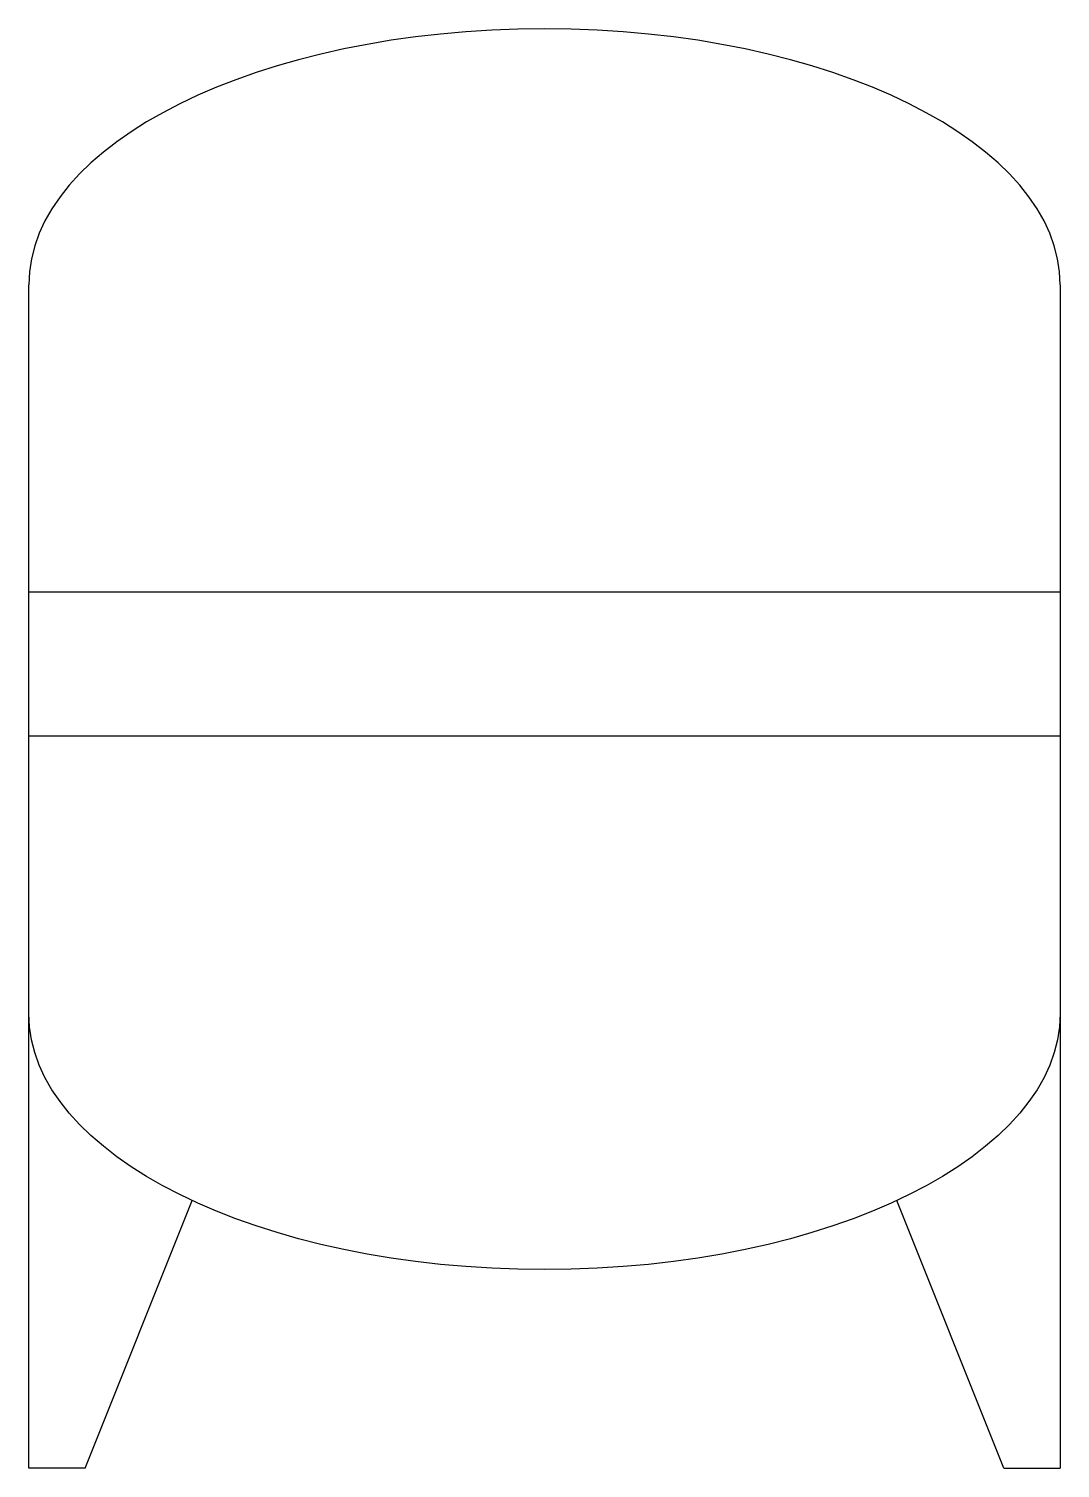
# Model space of a CAD drawing. Header units: millimetres. Extents: x -358 to 358, y -559 to 441.
import ezdxf

# ---------------------------------------------------------------- set-up
doc = ezdxf.new("R2010")
doc.units = ezdxf.units.MM

msp = doc.modelspace()

# ---------------------------------------------------------------- linework, layer by layer
at = {"color": 0, "linetype": 'ByBlock', "lineweight": -2}
for p, q in [((-358.5, -280.7), (-358.5, 263.2)), ((-358.5, -558.9), (-358.5, 263.2)), ((358.5, 263.2), (358.5, -558.9)), ((-358.5, 50), (358.5, 50)), ((-358.5, -50), (358.5, -50)), ((-319.3, -558.9), (-245, -372.8)), ((319.3, -558.9), (245, -372.8)), ((-319.3, -558.9), (-358.5, -558.9)), ((319.3, -558.9), (358.5, -558.9))]:
    msp.add_line(p, q, dxfattribs=at)
msp.add_ellipse((0, 263.2), major_axis=(-358.5, 0), ratio=0.496258, start_param=3.141593, end_param=6.283185, dxfattribs=at)
at = {"color": 0, "linetype": 'ByBlock', "lineweight": -2, "extrusion": (0, 0, -1)}
msp.add_ellipse((0, -243), major_axis=(-358.5, 0), ratio=0.496258, start_param=3.141593, end_param=6.283185, dxfattribs=at)

doc.saveas('drawing.dxf')
